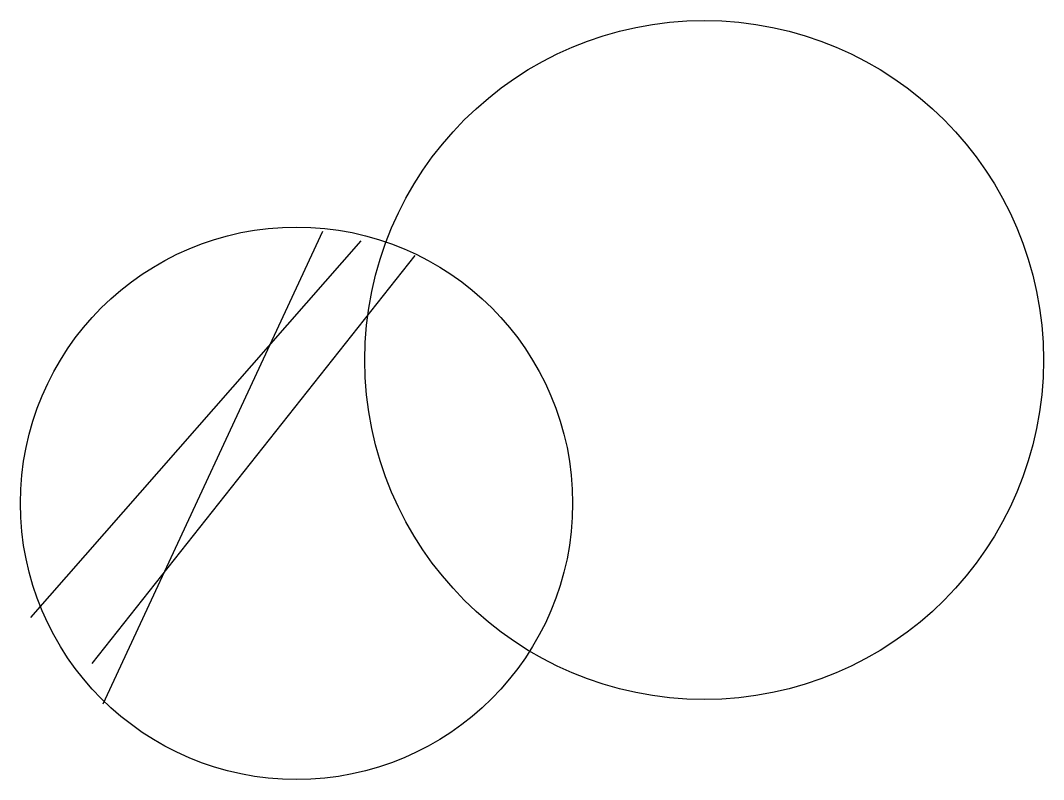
# Model space of a CAD drawing. Extents: x -0.476 to 0.464, y -0.317 to 0.38.
import ezdxf

# ---------------------------------------------------------------- set-up
doc = ezdxf.new("R2010")
doc.units = 0
doc.layers.get('0').update_dxf_attribs({"color": 8, "linetype": 'CONTINUOUS'})

msp = doc.modelspace()

# ---------------------------------------------------------------- linework, layer by layer
at = {"color": 0}
for p, q in [((-0.19868, 0.18661), (-0.40049, -0.24736)), ((-0.46663, -0.16769), (-0.16307, 0.17814)), ((-0.11389, 0.16458), (-0.41067, -0.21007))]:
    msp.add_line(p, q, dxfattribs=at)
for centre, radius in [((0.15204, 0.06864), 0.31174), ((-0.22248, -0.0629), 0.25364)]:
    msp.add_circle(centre, radius, dxfattribs=at)

doc.saveas('drawing.dxf')
